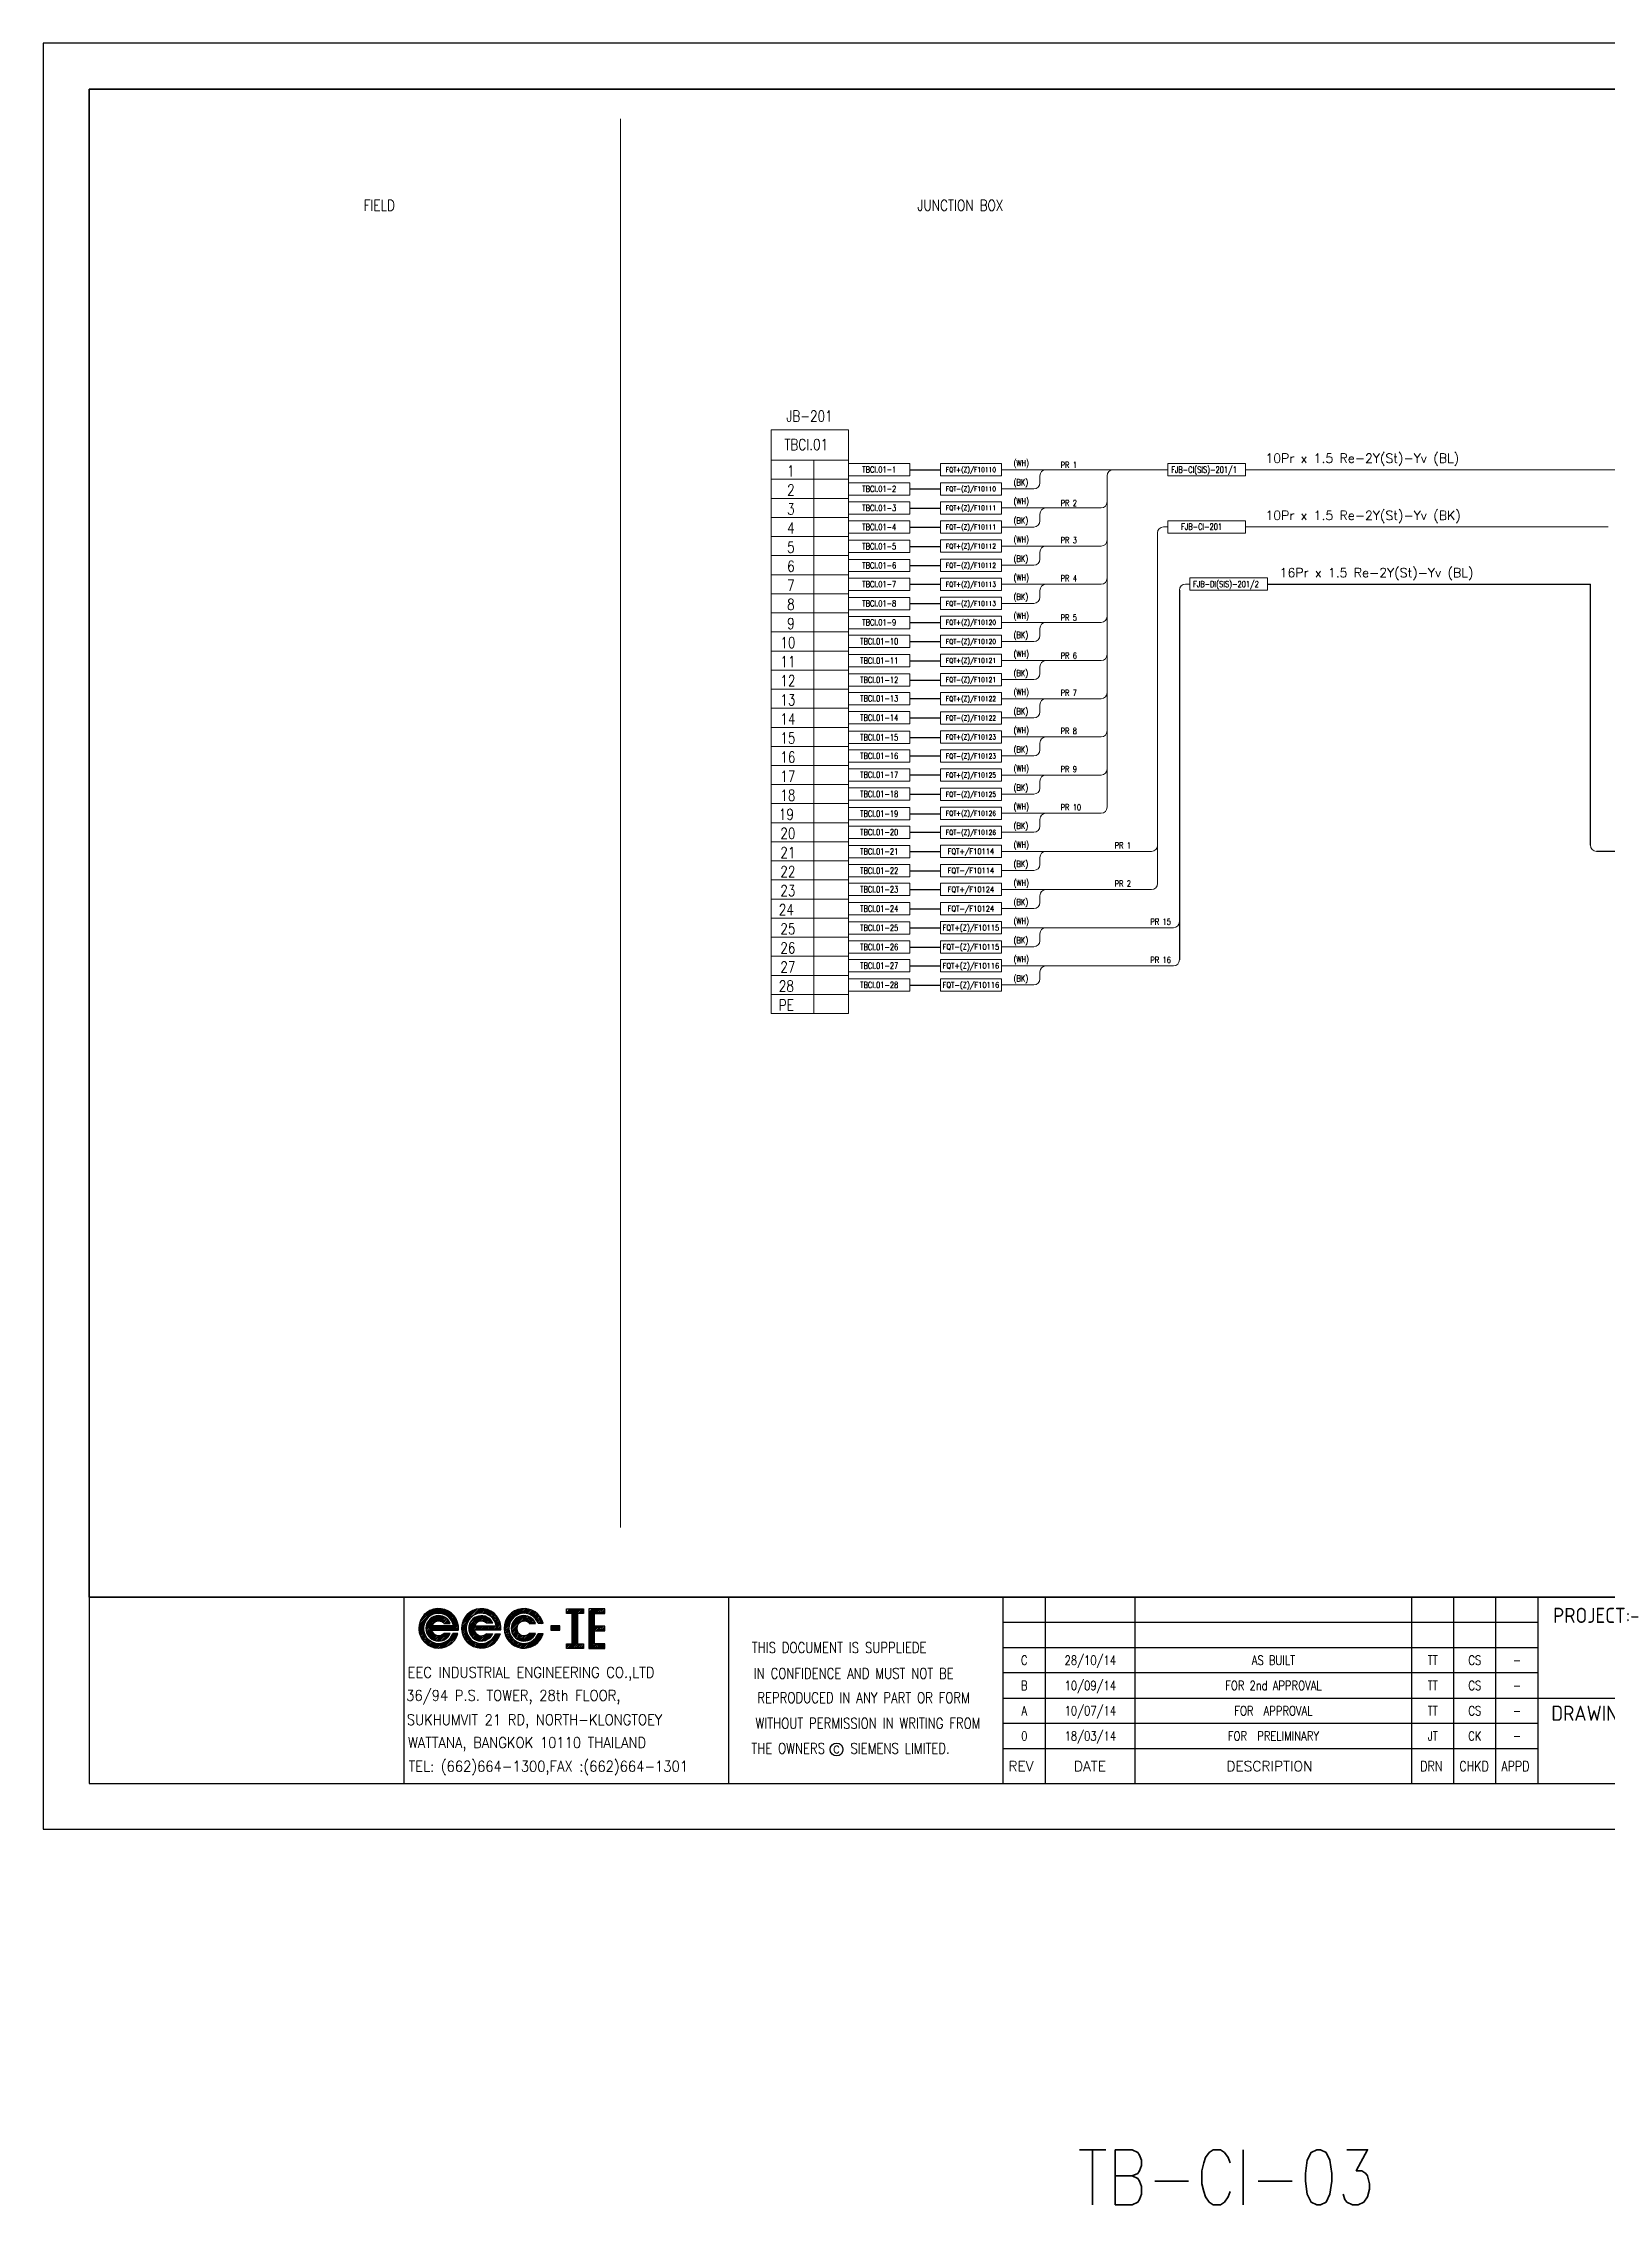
# Model space of a CAD drawing. Header units: millimetres. Extents: x -14942 to 24072, y -50285 to 2207.
# Drawn here: x 2650.8 to 2907.2, y -5361.3 to -5007.3 of the extents above; entities that cross this region are included whole.
import ezdxf
from ezdxf.enums import TextEntityAlignment as Align

# ---------------------------------------------------------------- set-up
doc = ezdxf.new("R2010")
doc.units = ezdxf.units.MM
doc.header["$MEASUREMENT"] = 0
doc.layers.get('0').update_dxf_attribs({"linetype": 'CONTINUOUS'})
for name, color, linetype in [('52049_PAPER A4$0$Frame_A1', 253, 'CONTINUOUS'), ('BEAM', 3, 'CONTINUOUS'), ('INSTRUMENT', 1, 'CONTINUOUS'), ('TEXT', 2, 'CONTINUOUS')]:
    doc.layers.add(name, color=color, linetype=linetype)
doc.styles.add('52049_PAPER A4$0$ISO Proportional', font='isocp.shx')
doc.styles.add('52049_PAPER A4$0$Romans-title', font='romans.shx')
doc.styles.add('ROMANS', font='romans')

# ---------------------------------------------------------------- blocks, each defined once
blk = doc.blocks.new('52049_PAPER A4$0$eec-ie')
at = {"layer": '52049_PAPER A4$0$Frame_A1', "color": 0, "lineweight": -3}
for p, q in [((0, 0), (0.87, 0.87)), ((0, -0.08), (0.3, 0.22)), ((0, -0.16), (0.26, 0.1)), ((0, -0.23), (0.24, 0)), ((0.01, 0.09), (0.78, 0.86)), ((0.04, 0.2), (0.68, 0.83)), ((0.09, 0.32), (0.55, 0.78)), ((0.26, 0.57), (0.3, 0.62)), ((0.34, -0.12), (1, 0.53)), ((0.35, -0.04), (0.92, 0.53)), ((0.35, -0.19), (1.07, 0.52)), ((0.36, 0.05), (0.82, 0.51)), ((0.37, -0.26), (0.66, 0.04)), ((0.39, -0.32), (0.74, 0.04)), ((0.4, 0.17), (0.7, 0.47)), ((0.41, -0.37), (0.82, 0.04)), ((1.69, 0.04), (0.64, 0.04)), ((0.65, 0.57), (0.96, 0.88)), ((0.68, -0.17), (0.9, 0.04)), ((0.76, -0.17), (0.98, 0.04)), ((0.77, 0.62), (1.03, 0.88)), ((0.84, -0.17), (1.05, 0.04)), ((0.87, 0.64), (1.1, 0.87)), ((0.87, 0.25), (1.13, 0.51)), ((0.92, -0.17), (1.13, 0.04)), ((0.95, 0.64), (1.17, 0.86)), ((0.96, 0.26), (1.19, 0.49)), ((1, -0.17), (1.21, 0.04)), ((1.03, 0.64), (1.23, 0.84)), ((1.03, 0.25), (1.24, 0.46)), ((1.07, -0.17), (1.29, 0.04)), ((1.09, 0.24), (1.29, 0.44)), ((1.1, 0.63), (1.29, 0.82)), ((1.15, 0.21), (1.34, 0.4)), ((1.15, -0.17), (1.37, 0.04)), ((1.16, 0.62), (1.35, 0.8)), ((1.19, 0.18), (1.38, 0.37)), ((1.22, 0.6), (1.4, 0.78)), ((1.22, 0.15), (1.54, 0.15)), ((1.23, -0.17), (1.44, 0.04)), ((1.25, 0.15), (1.42, 0.33)), ((1.28, 0.57), (1.45, 0.75)), ((1.31, -0.17), (1.52, 0.04)), ((1.32, 0.15), (1.46, 0.29)), ((1.33, 0.55), (1.5, 0.72)), ((1.38, 0.52), (1.54, 0.69)), ((1.39, -0.17), (1.6, 0.04)), ((1.4, 0.15), (1.49, 0.24)), ((1.42, 0.49), (1.59, 0.65)), ((1.46, 0.45), (1.63, 0.62)), ((1.46, -0.17), (1.68, 0.04)), ((1.48, 0.15), (1.52, 0.19)), ((1.5, 0.41), (1.67, 0.58)), ((1.54, 0.37), (1.71, 0.54)), ((1.54, -0.17), (1.9, 0.18)), ((1.57, 0.33), (1.74, 0.49)), ((1.6, 0.28), (1.77, 0.45)), ((1.62, -0.17), (1.91, 0.12)), ((1.63, 0.23), (1.8, 0.4)), ((1.65, 0.17), (1.83, 0.35)), ((1.67, 0.11), (1.86, 0.3)), ((1.69, 0.05), (1.88, 0.24)), ((1.7, -0.17), (1.93, 0.06)), ((2.09, -0.09), (2.37, 0.19)), ((2.1, -0.01), (2.51, 0.41)), ((2.1, -0.17), (2.34, 0.08)), ((2.11, 0.08), (2.88, 0.86)), ((2.13, 0.18), (2.78, 0.83)), ((2.18, 0.31), (2.65, 0.78)), ((2.31, 0.52), (2.45, 0.65)), ((2.44, -0.05), (3.02, 0.52)), ((2.44, -0.13), (3.1, 0.52)), ((2.45, -0.2), (2.78, 0.13)), ((2.46, 0.04), (2.93, 0.51)), ((2.46, -0.26), (2.76, 0.04)), ((2.48, -0.32), (2.84, 0.04)), ((2.49, 0.15), (2.81, 0.47)), ((2.56, 0.45), (2.97, 0.87)), ((2.72, -0.17), (2.92, 0.04)), ((2.73, 0.04), (3.79, 0.04)), ((2.77, 0.59), (3.06, 0.87)), ((2.79, -0.17), (3, 0.04)), ((2.84, 0.19), (3.17, 0.51)), ((2.87, -0.17), (3.08, 0.04)), ((2.89, 0.63), (3.13, 0.87)), ((2.95, -0.17), (3.15, 0.04)), ((2.98, 0.64), (3.2, 0.86)), ((2.98, 0.26), (3.23, 0.5)), ((3.03, -0.17), (3.23, 0.04)), ((3.06, 0.65), (3.27, 0.85)), ((3.07, 0.26), (3.29, 0.48)), ((3.11, -0.17), (3.31, 0.04)), ((3.14, 0.64), (3.33, 0.83)), ((3.14, 0.25), (3.34, 0.46)), ((3.18, -0.17), (3.39, 0.04)), ((3.2, 0.24), (3.39, 0.43)), ((3.21, 0.63), (3.39, 0.81)), ((3.25, 0.21), (3.44, 0.4)), ((3.26, -0.17), (3.47, 0.04)), ((3.27, 0.62), (3.44, 0.79)), ((3.29, 0.18), (3.48, 0.36)), ((3.62, 0.16), (3.31, 0.16)), ((3.33, 0.6), (3.5, 0.77)), ((3.34, -0.17), (3.54, 0.04)), ((3.36, 0.16), (3.52, 0.32)), ((3.38, 0.57), (3.55, 0.74)), ((3.42, -0.17), (3.62, 0.04)), ((3.43, 0.55), (3.59, 0.71)), ((3.43, 0.16), (3.55, 0.28)), ((3.48, 0.52), (3.64, 0.68)), ((3.5, -0.17), (3.7, 0.04)), ((3.51, 0.16), (3.58, 0.23)), ((3.52, 0.48), (3.68, 0.64)), ((3.57, 0.45), (3.72, 0.61)), ((3.57, -0.17), (3.78, 0.04)), ((3.59, 0.16), (3.61, 0.18)), ((3.6, 0.41), (3.76, 0.57)), ((3.64, 0.37), (3.8, 0.53)), ((3.65, -0.17), (3.99, 0.17)), ((3.67, 0.32), (3.83, 0.48)), ((3.7, 0.27), (3.87, 0.44)), ((3.73, 0.22), (3.9, 0.39)), ((3.73, -0.17), (4, 0.11)), ((3.75, 0.17), (3.92, 0.34)), ((3.77, 0.11), (3.95, 0.28)), ((3.79, 0.05), (3.97, 0.23)), ((3.81, -0.17), (4.02, 0.04)), ((4.18, -0.03), (4.57, 0.36)), ((4.18, -0.11), (4.47, 0.18)), ((4.18, -0.18), (4.43, 0.07)), ((4.19, 0.06), (5, 0.86)), ((4.21, 0.16), (4.9, 0.84)), ((4.25, 0.28), (4.78, 0.8)), ((4.34, 0.45), (4.61, 0.71)), ((4.53, -0.15), (5.2, 0.53)), ((4.53, -0.07), (5.13, 0.53)), ((4.54, 0.02), (5.04, 0.52)), ((4.54, -0.22), (4.86, 0.1)), ((4.57, 0.12), (4.93, 0.49)), ((4.69, 0.48), (5.08, 0.87)), ((4.69, 0.32), (4.73, 0.37)), ((4.88, 0.59), (5.16, 0.88)), ((4.96, 0.2), (5.27, 0.52)), ((4.99, 0.63), (5.24, 0.87)), ((5.08, 0.64), (5.31, 0.86)), ((5.09, 0.25), (5.33, 0.5)), ((5.16, 0.64), (5.37, 0.85)), ((5.17, 0.26), (5.39, 0.48)), ((5.24, 0.64), (5.43, 0.83)), ((5.24, 0.25), (5.44, 0.46)), ((5.3, 0.63), (5.49, 0.82)), ((5.3, 0.23), (5.49, 0.43)), ((5.35, 0.2), (5.54, 0.39)), ((5.37, 0.61), (5.55, 0.79)), ((5.39, 0.17), (5.58, 0.36)), ((5.4, 0.15), (5.72, 0.15)), ((5.42, 0.59), (5.6, 0.77)), ((5.46, 0.15), (5.62, 0.32)), ((5.48, 0.57), (5.65, 0.74)), ((5.53, 0.54), (5.7, 0.71)), ((5.53, 0.15), (5.65, 0.27)), ((5.58, 0.51), (5.74, 0.68)), ((5.61, 0.15), (5.68, 0.23)), ((5.62, 0.47), (5.79, 0.64)), ((5.66, 0.44), (5.83, 0.6)), ((5.69, 0.15), (5.71, 0.18)), ((5.7, 0.4), (5.87, 0.56)), ((5.73, 0.36), (5.9, 0.52)), ((5.77, 0.31), (5.94, 0.48)), ((5.8, 0.26), (5.97, 0.43)), ((5.82, 0.21), (6, 0.38)), ((5.85, 0.15), (6.02, 0.33)), ((6.09, 0.15), (5.85, 0.15)), ((5.92, 0.15), (6.05, 0.28)), ((6, 0.15), (6.07, 0.22)), ((6.08, 0.15), (6.09, 0.16)), ((6.9, 0.04), (6.46, 0.04)), ((6.46, 0.04), (6.46, -0.18)), ((6.46, -0.01), (6.51, 0.04)), ((6.46, -0.09), (6.59, 0.04)), ((6.46, -0.17), (6.66, 0.04)), ((6.52, -0.18), (6.74, 0.04)), ((6.6, -0.18), (6.82, 0.04)), ((6.68, -0.18), (6.9, 0.04)), ((6.9, -0.18), (6.9, 0.04)), ((7.23, 0.68), (7.41, 0.86)), ((7.27, 0.64), (7.49, 0.86)), ((7.35, 0.64), (7.57, 0.86)), ((7.43, 0.64), (7.65, 0.86)), ((7.5, 0.64), (7.72, 0.86)), ((7.51, 0.57), (7.8, 0.86)), ((7.51, 0.49), (7.88, 0.86)), ((7.51, 0.41), (7.96, 0.86)), ((7.51, 0.34), (7.78, 0.61)), ((7.51, 0.26), (7.78, 0.53)), ((7.51, 0.18), (7.78, 0.45)), ((7.51, 0.1), (7.78, 0.38)), ((7.51, 0.02), (7.78, 0.3)), ((7.51, -0.05), (7.78, 0.22)), ((7.51, -0.13), (7.78, 0.14)), ((7.51, -0.21), (7.78, 0.07)), ((7.82, 0.64), (8.04, 0.86)), ((7.89, 0.64), (8.06, 0.81)), ((7.97, 0.64), (8.06, 0.73)), ((8.05, 0.64), (8.06, 0.65)), ((8.33, 0.46), (8.74, 0.86)), ((8.33, 0.54), (8.66, 0.86)), ((8.33, 0.38), (8.82, 0.86)), ((8.33, 0.69), (8.5, 0.86)), ((8.33, 0.62), (8.58, 0.86)), ((8.33, 0.3), (8.61, 0.58)), ((8.33, 0.23), (8.61, 0.5)), ((8.33, 0.15), (8.61, 0.42)), ((8.33, 0.07), (8.61, 0.35)), ((8.33, -0.01), (8.61, 0.27)), ((8.33, -0.09), (8.61, 0.19)), ((8.33, -0.16), (8.61, 0.11)), ((8.33, -0.24), (8.61, 0.03)), ((8.33, -0.4), (8.74, 0.01)), ((8.33, -0.32), (8.66, 0.01)), ((8.33, -0.48), (8.82, 0.01)), ((8.67, 0.64), (8.89, 0.86)), ((8.68, -0.21), (8.9, 0.01)), ((8.75, 0.64), (8.97, 0.86)), ((8.75, -0.21), (8.97, 0.01)), ((8.83, 0.64), (9.05, 0.86)), ((8.83, -0.21), (9.05, 0.01)), ((8.91, 0.64), (9.11, 0.84)), ((8.99, 0.64), (9.11, 0.76)), ((9.06, 0.64), (9.11, 0.69)), ((0.02, -0.3), (0.23, -0.08)), ((0.03, -0.36), (0.23, -0.16)), ((0.05, -0.42), (0.24, -0.23)), ((0.07, -0.47), (0.26, -0.29)), ((0.1, -0.53), (0.27, -0.35)), ((0.12, -0.58), (0.3, -0.4)), ((0.15, -0.63), (0.32, -0.46)), ((0.19, -0.67), (0.35, -0.5)), ((0.22, -0.72), (0.39, -0.55)), ((0.26, -0.76), (0.42, -0.59)), ((0.3, -0.8), (0.46, -0.63)), ((0.34, -0.83), (0.5, -0.67)), ((0.38, -0.87), (0.55, -0.7)), ((0.42, -0.9), (0.59, -0.73)), ((0.44, -0.42), (0.64, -0.22)), ((0.47, -0.47), (0.66, -0.27)), ((0.47, -0.93), (0.65, -0.76)), ((0.5, -0.51), (0.69, -0.32)), ((0.52, -0.96), (0.7, -0.78)), ((0.54, -0.55), (0.73, -0.36)), ((0.58, -0.59), (0.78, -0.39)), ((0.58, -0.98), (0.76, -0.8)), ((0.62, -0.17), (1.94, -0.17)), ((0.63, -0.62), (0.83, -0.42)), ((0.63, -1.01), (0.82, -0.82)), ((0.68, -0.65), (0.89, -0.44)), ((0.69, -1.03), (0.89, -0.83)), ((0.73, -0.67), (0.96, -0.45)), ((0.75, -1.04), (0.96, -0.83)), ((0.79, -0.69), (1.04, -0.44)), ((0.82, -1.05), (1.04, -0.83)), ((0.85, -0.71), (1.19, -0.37)), ((0.89, -1.06), (1.14, -0.81)), ((0.92, -0.72), (1.29, -0.34)), ((0.96, -1.07), (1.25, -0.77)), ((1, -0.72), (1.37, -0.34)), ((1.04, -1.06), (1.76, -0.34)), ((1.09, -0.71), (1.45, -0.34)), ((1.13, -1.05), (1.84, -0.34)), ((1.2, -0.67), (1.53, -0.34)), ((1.54, -0.34), (1.22, -0.34)), ((1.23, -1.03), (1.9, -0.36)), ((1.35, -0.99), (1.86, -0.48)), ((1.53, -0.88), (1.76, -0.66)), ((1.65, -0.38), (1.68, -0.34)), ((1.91, -0.34), (1.66, -0.34)), ((1.78, -0.17), (1.94, -0.01)), ((1.85, -0.17), (1.94, -0.09)), ((1.93, -0.17), (1.94, -0.17)), ((2.1, -0.24), (2.32, -0.02)), ((2.11, -0.3), (2.32, -0.1)), ((2.13, -0.36), (2.32, -0.17)), ((2.15, -0.42), (2.33, -0.24)), ((2.17, -0.48), (2.35, -0.3)), ((2.2, -0.53), (2.37, -0.36)), ((2.22, -0.58), (2.39, -0.42)), ((2.25, -0.63), (2.42, -0.47)), ((2.29, -0.68), (2.45, -0.51)), ((2.32, -0.72), (2.48, -0.56)), ((2.36, -0.76), (2.52, -0.6)), ((2.4, -0.8), (2.56, -0.64)), ((2.44, -0.84), (2.6, -0.68)), ((2.48, -0.87), (2.64, -0.71)), ((2.51, -0.38), (2.71, -0.17)), ((2.53, -0.9), (2.69, -0.74)), ((2.54, -0.43), (2.73, -0.23)), ((2.57, -0.47), (2.76, -0.28)), ((2.58, -0.93), (2.74, -0.77)), ((2.6, -0.51), (2.79, -0.33)), ((2.63, -0.96), (2.8, -0.79)), ((2.64, -0.55), (2.83, -0.37)), ((2.68, -0.98), (2.86, -0.81)), ((2.69, -0.59), (2.87, -0.4)), ((4.02, -0.17), (2.71, -0.17)), ((2.73, -0.62), (2.93, -0.43)), ((2.74, -1.01), (2.92, -0.82)), ((2.78, -0.65), (2.99, -0.44)), ((2.8, -1.02), (2.99, -0.83)), ((2.84, -0.67), (3.06, -0.45)), ((2.86, -1.04), (3.06, -0.84)), ((2.9, -0.69), (3.14, -0.44)), ((2.92, -1.05), (3.14, -0.83)), ((2.96, -0.7), (3.32, -0.35)), ((2.99, -1.06), (3.24, -0.81)), ((3.03, -0.71), (3.39, -0.35)), ((3.07, -1.06), (3.36, -0.77)), ((3.11, -0.71), (3.47, -0.35)), ((3.15, -1.06), (3.86, -0.35)), ((3.2, -0.7), (3.55, -0.35)), ((3.24, -1.04), (3.94, -0.35)), ((3.31, -0.35), (3.62, -0.35)), ((3.32, -0.65), (3.62, -0.36)), ((3.35, -1.02), (3.98, -0.38)), ((3.48, -0.97), (3.93, -0.51)), ((3.74, -0.39), (3.78, -0.35)), ((3.76, -0.35), (3.99, -0.35)), ((3.89, -0.17), (4.02, -0.03)), ((3.96, -0.17), (4.03, -0.11)), ((4.19, -0.25), (4.42, -0.03)), ((4.21, -0.32), (4.41, -0.11)), ((4.22, -0.38), (4.42, -0.18)), ((4.24, -0.44), (4.43, -0.25)), ((4.26, -0.49), (4.45, -0.31)), ((4.29, -0.54), (4.47, -0.37)), ((4.32, -0.59), (4.49, -0.42)), ((4.35, -0.64), (4.52, -0.47)), ((4.38, -0.69), (4.55, -0.52)), ((4.42, -0.73), (4.58, -0.56)), ((4.45, -0.77), (4.62, -0.6)), ((4.49, -0.81), (4.66, -0.64)), ((4.53, -0.84), (4.7, -0.68)), ((4.56, -0.28), (4.8, -0.03)), ((4.58, -0.33), (4.8, -0.11)), ((4.58, -0.88), (4.75, -0.71)), ((4.6, -0.39), (4.81, -0.18)), ((4.62, -0.91), (4.8, -0.74)), ((4.63, -0.44), (4.83, -0.24)), ((4.66, -0.48), (4.86, -0.29)), ((4.67, -0.94), (4.85, -0.77)), ((4.7, -0.52), (4.89, -0.33)), ((4.72, -0.97), (4.9, -0.79)), ((4.74, -0.56), (4.93, -0.37)), ((4.78, -0.6), (4.98, -0.4)), ((4.78, -0.99), (4.96, -0.81)), ((4.83, -0.63), (5.03, -0.43)), ((4.83, -1.01), (5.03, -0.82)), ((4.88, -0.66), (5.09, -0.44)), ((4.89, -1.03), (5.1, -0.83)), ((4.93, -0.68), (5.17, -0.45)), ((4.96, -1.05), (5.17, -0.83)), ((4.99, -0.7), (5.26, -0.43)), ((5.02, -1.06), (5.26, -0.82)), ((5.06, -0.71), (5.43, -0.34)), ((5.09, -1.06), (5.36, -0.8)), ((5.13, -0.72), (5.5, -0.34)), ((5.17, -1.07), (5.49, -0.75)), ((5.21, -0.71), (5.58, -0.34)), ((5.25, -1.06), (5.97, -0.34)), ((5.3, -0.7), (5.66, -0.34)), ((5.35, -1.05), (6.05, -0.34)), ((5.72, -0.34), (5.4, -0.34)), ((5.43, -0.65), (5.71, -0.37)), ((5.45, -1.02), (6.07, -0.4)), ((5.58, -0.96), (6.02, -0.53)), ((5.81, -0.43), (5.89, -0.34)), ((5.85, -0.34), (6.09, -0.34)), ((6.46, -0.18), (6.9, -0.18)), ((6.75, -0.18), (6.9, -0.04)), ((6.83, -0.18), (6.9, -0.12)), ((7.23, -0.95), (7.34, -0.84)), ((7.23, -0.88), (7.26, -0.84)), ((7.23, -1.03), (7.42, -0.84)), ((7.28, -1.07), (7.5, -0.84)), ((7.35, -1.07), (7.78, -0.64)), ((7.43, -1.07), (7.78, -0.71)), ((7.51, -0.29), (7.78, -0.01)), ((7.51, -0.37), (7.78, -0.09)), ((7.51, -0.44), (7.78, -0.17)), ((7.51, -0.52), (7.78, -0.25)), ((7.51, -0.6), (7.78, -0.32)), ((7.51, -0.68), (7.78, -0.4)), ((7.51, -0.76), (7.78, -0.48)), ((7.51, -0.83), (7.78, -0.56)), ((7.51, -1.07), (7.78, -0.79)), ((7.59, -1.07), (7.81, -0.84)), ((7.67, -1.07), (7.89, -0.84)), ((7.74, -1.07), (7.96, -0.84)), ((7.82, -1.07), (8.04, -0.84)), ((7.9, -1.07), (8.06, -0.91)), ((7.98, -1.07), (8.06, -0.98)), ((8.33, -0.55), (8.61, -0.28)), ((8.33, -0.63), (8.61, -0.36)), ((8.33, -0.71), (8.61, -0.43)), ((8.33, -0.79), (8.61, -0.51)), ((8.33, -0.86), (8.61, -0.59)), ((8.33, -0.94), (8.61, -0.67)), ((8.33, -1.02), (8.61, -0.75)), ((8.37, -1.07), (8.61, -0.82)), ((8.45, -1.07), (8.67, -0.84)), ((8.52, -1.07), (8.74, -0.84)), ((8.6, -1.07), (8.82, -0.84)), ((8.68, -1.07), (8.9, -0.84)), ((8.76, -1.07), (8.98, -0.84)), ((8.84, -1.07), (9.06, -0.84)), ((8.91, -0.21), (9.11, -0.02)), ((8.91, -1.07), (9.11, -0.87)), ((8.99, -0.21), (9.11, -0.09)), ((8.99, -1.07), (9.11, -0.95)), ((9.07, -0.21), (9.11, -0.17)), ((9.07, -1.07), (9.11, -1.03)), ((8.06, -1.07), (8.06, -1.06))]:
    blk.add_line(p, q, dxfattribs=at)
for points in [[(7.23, 0.86), (8.06, 0.86), (8.06, 0.64), (7.78, 0.64), (7.78, -0.84), (8.06, -0.84), (8.06, -1.07), (7.23, -1.07), (7.23, -0.84), (7.51, -0.84), (7.51, 0.64), (7.23, 0.64)], [(8.61, 0.01), (8.61, 0.64), (9.11, 0.64), (9.11, 0.86), (8.33, 0.86), (8.33, -1.07), (9.11, -1.07), (9.11, -0.84), (8.61, -0.84), (8.61, -0.21), (9.11, -0.21), (9.11, 0.01)]]:
    blk.add_lwpolyline(points, close=True, dxfattribs=at)
for centre, radius, start, end in [((0.97, -0.09), 0.972, 355.3439, 345.1466), ((0.97, -0.09), 0.737, 10.5243, 340.256), ((0.97, -0.09), 0.623, 23.5697, 336.4303), ((0.97, -0.09), 0.354, 44.7876, 157.6107), ((3.06, -0.09), 0.967, 355.6074, 344.7747), ((3.06, -0.09), 0.742, 10.0766, 339.9937), ((3.06, -0.09), 0.618, 24.2545, 335.7455), ((3.06, -0.09), 0.358, 45.1096, 158.7579), ((5.15, -0.09), 0.972, 14.8534, 345.1466), ((5.15, -0.09), 0.737, 19.744, 340.256), ((5.15, -0.09), 0.623, 23.5697, 336.4303), ((5.15, -0.09), 0.354, 44.7876, 315.2124), ((0.97, -0.09), 0.354, 192.8901, 315.2124), ((3.06, -0.09), 0.358, 191.9242, 314.8904)]:
    blk.add_arc(centre, radius, start, end, dxfattribs=at)
blk = doc.blocks.new('52049_PAPER A4$0$eec logo')
at = {"color": 7, "xscale": 2.786697286423482, "yscale": 2.786697286423482, "zscale": 2.786697286423482}
blk.add_blockref('52049_PAPER A4$0$eec-ie', (50.01, 25.95), dxfattribs=at)
blk = doc.blocks.new('FJB')
at = {"color": 3}
for p, q in [((-415.5, 38.01), (-4.5, 38.01)), ((-363.94, 38.01), (-363.94, 7.5)), ((-310.77, 38.01), (-310.77, 7.5)), ((-265.75, 7.5), (-265.75, 38.01)), ((-258.85, 7.5), (-258.85, 38.01)), ((-244.11, 7.5), (-244.11, 38.01)), ((-198.84, 7.5), (-198.84, 38.01)), ((-191.95, 7.5), (-191.95, 38.01)), ((-185.05, 7.5), (-185.05, 38.01)), ((-178.16, 38.01), (-178.16, 7.5)), ((-178.16, 21.46), (-4.5, 21.46)), ((-265.75, 13.19), (-178.16, 13.19))]:
    blk.add_line(p, q, dxfattribs=at)
at = {"color": 1}
for p, q in [((-178.16, 33.87), (-265.75, 33.87)), ((-265.75, 29.74), (-178.16, 29.74)), ((-178.16, 25.6), (-265.75, 25.6)), ((-265.75, 21.46), (-178.16, 21.46)), ((-178.16, 17.33), (-265.75, 17.33))]:
    blk.add_line(p, q, dxfattribs=at)
at = {"color": 7}
blk.add_lwpolyline([(0, 0), (0, 292.5), (-423, 292.5), (-423, 0)], close=True, dxfattribs=at)
blk.add_lwpolyline([(-415.5, 285), (-4.5, 285), (-4.5, 38.01), (-415.5, 38.01)], close=True)
at = {"color": 3}
blk.add_lwpolyline([(-4.5, 7.5), (-4.5, 285), (-415.5, 285), (-415.5, 7.5)], close=True, dxfattribs=at)
at = {"color": 2}
blk.add_circle((-293.05, 13.05), 1.05, dxfattribs=at)
at = {"color": 3, "xscale": 1.200000000000001, "yscale": 1.200000000000001, "zscale": 1.200000000000001}
blk.add_blockref('52049_PAPER A4$0$eec logo', (-421.49, 2.05), dxfattribs=at)
at = {"color": 2, "style": '52049_PAPER A4$0$ISO Proportional'}
for s, height, p in [('PROJECT:-', 2.482, (-168.61, 35.02)), ('DRAWING TITLE:', 2.4821, (-164.78, 18.99))]:
    blk.add_text(s, height=height, dxfattribs=at).set_placement(p, align=Align.MIDDLE_CENTER)
at = {"color": 2, "style": '52049_PAPER A4$0$Romans-title', "width": 0.8}
for s, p in [('THIS DOCUMENT IS SUPPLIEDE', (-292.63, 29.75)), ('IN CONFIDENCE AND MUST NOT BE', (-290.24, 25.51)), (' REPRODUCED IN ANY PART OR FORM', (-289.1, 21.53)), (' WITHOUT PERMISSION IN WRITING FROM ', (-287.9, 17.35)), ('THE OWNERS   SIEMENS LIMITED. ', (-290.28, 13.22))]:
    blk.add_text(s, height=1.75, dxfattribs=at).set_placement(p, align=Align.MIDDLE)
for s, p in [('C', (-262.3, 27.67)), ('28/10/14', (-251.48, 27.67)), ('AS BUILT', (-221.48, 27.67)), ('TT', (-195.39, 27.67)), ('CS', (-188.5, 27.67)), ('-', (-181.6, 27.67)), ('B', (-262.3, 23.53)), ('10/09/14', (-251.48, 23.53)), ('FOR 2nd APPROVAL', (-221.48, 23.53)), ('TT', (-195.39, 23.53)), ('CS', (-188.5, 23.53)), ('-', (-181.6, 23.53)), ('A', (-262.3, 19.39)), ('10/07/14', (-251.48, 19.39)), ('FOR  APPROVAL', (-221.48, 19.39)), ('TT', (-195.39, 19.39)), ('CS', (-188.5, 19.39)), ('-', (-181.6, 19.39)), ('0', (-262.3, 15.26)), ('18/03/14', (-251.48, 15.26)), ('FOR  PRELIMINARY', (-221.48, 15.26)), ('JT', (-195.39, 15.26)), ('CK', (-188.5, 15.26)), ('-', (-181.6, 15.26))]:
    blk.add_text(s, height=1.5, dxfattribs=at).set_placement(p, align=Align.MIDDLE_CENTER)
at = {"color": 2, "style": '52049_PAPER A4$0$Romans-title'}
for s, height, width, p in [('EEC INDUSTRIAL ENGINEERING CO.,LTD', 1.75, 0.9, (-363.31, 24.81)), ('36/94 P.S. TOWER, 28th FLOOR,', 1.75, 0.9, (-363.55, 21.03, -1.75)), ('SUKHUMVIT 21 RD, NORTH-KLONGTOEY', 1.75, 0.9, (-363.45, 17.05, -1.75)), ('WATTANA, BANGKOK 10110 THAILAND ', 1.75, 0.9, (-363.25, 13.31, -1.75)), ('TEL: (662)664-1300,FAX :(662)664-1301', 1.75, 0.9, (-363.14, 9.42, -1.75)), ('DRN', 1.655, 0.8, (-197.44, 9.49)), ('CHKD', 1.655, 0.8, (-191.03, 9.49)), ('APPD', 1.655, 0.8, (-184.14, 9.49))]:
    blk.add_text(s, height=height, dxfattribs=dict(at, width=width)).set_placement(p)
blk.add_text('C', height=1.19, dxfattribs=at).set_placement((-293.05, 13.05), align=Align.MIDDLE)
for s, height, p in [('REV', 1.655, (-264.9, 9.49)), ('DATE', 1.655, (-254.17, 9.49)), ('DESCRIPTION', 1.6548, (-229.2, 9.49))]:
    blk.add_text(s, height=height, dxfattribs=at).set_placement(p)

msp = doc.modelspace()

# ---------------------------------------------------------------- linework, layer by layer
at = {"layer": 'BEAM', "color": 7, "lineweight": 13, "ltscale": 0.3}
msp.add_line((2745.34, -5250.38), (2745.34, -5019.63), dxfattribs=at)
at = {"layer": 'INSTRUMENT', "color": 7, "lineweight": 13}
for p, q in [((2770.03, -5075.56), (2782.73, -5075.56)), ((2770.03, -5075.56), (2770.03, -5100.56)), ((2777.05, -5075.56), (2777.05, -5100.56)), ((2782.73, -5075.56), (2782.73, -5100.56)), ((2782.73, -5078.69), (2770.03, -5078.69)), ((2807.78, -5077.13), (2820.4, -5077.13)), ((2814.05, -5079.25), (2814.05, -5078.13)), ((2820.4, -5077.13), (2835.02, -5077.13)), ((2825.07, -5078.13), (2825.07, -5094.88)), ((2847.73, -5077.11), (2930.15, -5077.11)), ((2770.03, -5081.81), (2782.73, -5081.81)), ((2782.73, -5081.81), (2770.03, -5081.81)), ((2807.78, -5080.25), (2813.05, -5080.25)), ((2807.78, -5083.38), (2824.07, -5083.38)), ((2782.73, -5084.94), (2770.03, -5084.94)), ((2770.03, -5084.94), (2770.03, -5166.19)), ((2777.05, -5084.94), (2777.05, -5166.19)), ((2782.73, -5084.94), (2782.73, -5166.19)), ((2807.78, -5086.5), (2813.05, -5086.5)), ((2814.05, -5085.5), (2814.05, -5084.38)), ((2834.32, -5086.48), (2835.02, -5086.48)), ((2847.73, -5086.48), (2907.17, -5086.48)), ((2770.03, -5088.06), (2782.73, -5088.06)), ((2782.73, -5088.06), (2770.03, -5088.06)), ((2807.78, -5089.63), (2824.07, -5089.63)), ((2814.05, -5091.75), (2814.05, -5090.63)), ((2833.32, -5144.88), (2833.32, -5087.48)), ((2782.73, -5091.19), (2770.03, -5091.19)), ((2782.73, -5094.31), (2770.03, -5094.31)), ((2770.03, -5094.31), (2782.73, -5094.31)), ((2807.78, -5092.75), (2813.05, -5092.75)), ((2782.73, -5097.44), (2770.03, -5097.44)), ((2807.78, -5095.88), (2824.07, -5095.88)), ((2814.05, -5098), (2814.05, -5096.88)), ((2825.07, -5094.88), (2825.07, -5132.38)), ((2837.92, -5095.86), (2838.62, -5095.86)), ((2770.03, -5100.56), (2782.73, -5100.56)), ((2782.73, -5100.56), (2770.03, -5100.56)), ((2770.03, -5100.56), (2782.73, -5100.56)), ((2807.78, -5099), (2813.05, -5099)), ((2782.73, -5103.69), (2770.03, -5103.69)), ((2807.78, -5102.13), (2824.07, -5102.13)), ((2814.05, -5104.25), (2814.05, -5103.13)), ((2770.03, -5106.81), (2782.73, -5106.81)), ((2782.73, -5106.81), (2770.03, -5106.81)), ((2807.78, -5105.25), (2813.05, -5105.25)), ((2807.78, -5108.38), (2824.07, -5108.38)), ((2782.73, -5109.94), (2770.03, -5109.94)), ((2807.78, -5111.5), (2813.05, -5111.5)), ((2814.05, -5110.5), (2814.05, -5109.38)), ((2770.03, -5113.06), (2782.73, -5113.06)), ((2782.73, -5113.06), (2770.03, -5113.06)), ((2807.78, -5114.63), (2824.07, -5114.63)), ((2782.73, -5116.19), (2770.03, -5116.19)), ((2807.78, -5117.75), (2813.05, -5117.75)), ((2814.05, -5116.75), (2814.05, -5115.63)), ((2782.73, -5119.31), (2770.03, -5119.31)), ((2770.03, -5119.31), (2782.73, -5119.31)), ((2782.73, -5122.44), (2770.03, -5122.44)), ((2807.78, -5120.88), (2824.07, -5120.88)), ((2814.05, -5123), (2814.05, -5121.88)), ((2782.73, -5125.56), (2770.03, -5125.56)), ((2807.78, -5124), (2813.05, -5124)), ((2782.73, -5128.69), (2770.03, -5128.69)), ((2807.78, -5127.13), (2824.07, -5127.13)), ((2814.05, -5129.25), (2814.05, -5128.13)), ((2782.73, -5131.81), (2770.03, -5131.81)), ((2770.03, -5131.81), (2782.73, -5131.81)), ((2807.78, -5130.25), (2813.05, -5130.25)), ((2782.73, -5134.94), (2770.03, -5134.94)), ((2807.78, -5133.38), (2824.07, -5133.38)), ((2807.78, -5136.5), (2813.05, -5136.5)), ((2814.05, -5135.5), (2814.05, -5134.38)), ((2770.03, -5138.06), (2782.73, -5138.06)), ((2782.73, -5138.06), (2770.03, -5138.06)), ((2770.03, -5138.06), (2782.73, -5138.06)), ((2782.73, -5138.06), (2770.03, -5138.06)), ((2770.03, -5138.06), (2782.73, -5138.06)), ((2782.73, -5138.06), (2770.03, -5138.06)), ((2770.03, -5138.06), (2782.73, -5138.06)), ((2782.73, -5138.06), (2770.03, -5138.06)), ((2770.03, -5138.06), (2782.73, -5138.06)), ((2782.73, -5138.06), (2770.03, -5138.06)), ((2807.78, -5139.63), (2832.32, -5139.63)), ((2782.73, -5141.19), (2770.03, -5141.19)), ((2782.73, -5141.19), (2770.03, -5141.19)), ((2807.78, -5142.75), (2813.05, -5142.75)), ((2814.05, -5141.75), (2814.05, -5140.63)), ((2782.73, -5144.31), (2770.03, -5144.31)), ((2770.03, -5144.31), (2782.73, -5144.31)), ((2782.73, -5147.44), (2770.03, -5147.44)), ((2807.78, -5145.88), (2832.32, -5145.88)), ((2814.05, -5148), (2814.05, -5146.88)), ((2782.73, -5150.56), (2770.03, -5150.56)), ((2770.03, -5150.56), (2782.73, -5150.56)), ((2782.73, -5150.56), (2770.03, -5150.56)), ((2770.03, -5150.56), (2782.73, -5150.56)), ((2782.73, -5150.56), (2770.03, -5150.56)), ((2770.03, -5150.56), (2782.73, -5150.56)), ((2782.73, -5150.56), (2770.03, -5150.56)), ((2770.03, -5150.56), (2782.73, -5150.56)), ((2782.73, -5150.56), (2770.03, -5150.56)), ((2770.03, -5150.56), (2782.73, -5150.56)), ((2782.73, -5150.56), (2770.03, -5150.56)), ((2807.78, -5149), (2813.05, -5149)), ((2782.73, -5153.69), (2770.03, -5153.69)), ((2782.73, -5153.69), (2770.03, -5153.69)), ((2807.78, -5152.13), (2835.92, -5152.13)), ((2814.05, -5154.25), (2814.05, -5153.13)), ((2782.73, -5156.81), (2770.03, -5156.81)), ((2770.03, -5156.81), (2782.73, -5156.81)), ((2807.78, -5155.25), (2813.05, -5155.25)), ((2782.73, -5159.94), (2770.03, -5159.94)), ((2807.78, -5158.38), (2835.92, -5158.38)), ((2807.78, -5161.5), (2813.05, -5161.5)), ((2814.05, -5160.5), (2814.05, -5159.38)), ((2782.73, -5163.06), (2770.03, -5163.06)), ((2782.73, -5163.06), (2770.03, -5163.06)), ((2782.73, -5166.19), (2770.03, -5166.19))]:
    msp.add_line(p, q, dxfattribs=at)
at = {"layer": 'INSTRUMENT', "color": 7}
for p, q in [((2792.76, -5077.11), (2797.75, -5077.11)), ((2792.76, -5080.26), (2797.75, -5080.26)), ((2792.76, -5083.39), (2797.75, -5083.39)), ((2792.76, -5086.52), (2797.75, -5086.52)), ((2907.17, -5086.48), (2907.17, -5086.48)), ((2792.76, -5089.68), (2797.75, -5089.68)), ((2792.76, -5092.81), (2797.75, -5092.81)), ((2792.76, -5095.88), (2797.75, -5095.88)), ((2836.92, -5096.86), (2836.92, -5157.38)), ((2851.32, -5095.86), (2904.23, -5095.86)), ((2904.23, -5138.62), (2904.23, -5095.86)), ((2792.76, -5099.04), (2797.75, -5099.04)), ((2792.76, -5102.14), (2797.75, -5102.14)), ((2792.76, -5105.24), (2797.75, -5105.24)), ((2792.76, -5108.4), (2797.75, -5108.4)), ((2792.76, -5111.56), (2797.75, -5111.56)), ((2792.76, -5114.59), (2797.75, -5114.59)), ((2792.76, -5117.74), (2797.75, -5117.74)), ((2792.76, -5120.97), (2797.75, -5120.97)), ((2792.76, -5124), (2797.75, -5124)), ((2792.76, -5127.09), (2797.75, -5127.09)), ((2792.76, -5130.24), (2797.75, -5130.24)), ((2792.76, -5133.47), (2797.75, -5133.47)), ((2792.76, -5136.5), (2797.75, -5136.5)), ((2792.76, -5139.66), (2797.75, -5139.66)), ((2929.41, -5139.62), (2905.23, -5139.62)), ((2792.76, -5142.81), (2797.75, -5142.81)), ((2792.76, -5145.86), (2797.75, -5145.86)), ((2792.76, -5149.02), (2797.75, -5149.02)), ((2792.76, -5152.16), (2797.75, -5152.16)), ((2792.76, -5155.31), (2797.75, -5155.31)), ((2792.76, -5158.36), (2797.75, -5158.36)), ((2792.76, -5161.52), (2797.75, -5161.52))]:
    msp.add_line(p, q, dxfattribs=at)
at = {"layer": 'INSTRUMENT', "color": 7, "lineweight": 13}
for points in [[(2658.3, -5014.77), (3069.3, -5014.77), (3069.3, -5261.75), (2658.3, -5261.75)], [(2770.03, -5075.56), (2782.73, -5075.56), (2782.73, -5070.56), (2770.03, -5070.56)], [(2782.73, -5076.1), (2792.76, -5076.1), (2792.76, -5078.12), (2782.73, -5078.12)], [(2797.75, -5076.1), (2807.78, -5076.1), (2807.78, -5078.12), (2797.75, -5078.12)], [(2835.02, -5076.1), (2847.73, -5076.1), (2847.73, -5078.12), (2835.02, -5078.12)], [(2782.73, -5079.26), (2792.76, -5079.26), (2792.76, -5081.27), (2782.73, -5081.27)], [(2797.75, -5079.24), (2807.78, -5079.24), (2807.78, -5081.26), (2797.75, -5081.26)], [(2782.73, -5082.38), (2792.76, -5082.38), (2792.76, -5084.4), (2782.73, -5084.4)], [(2797.75, -5082.35), (2807.78, -5082.35), (2807.78, -5084.37), (2797.75, -5084.37)], [(2782.73, -5085.51), (2792.76, -5085.51), (2792.76, -5087.53), (2782.73, -5087.53)], [(2797.75, -5085.49), (2807.78, -5085.49), (2807.78, -5087.51), (2797.75, -5087.51)], [(2835.02, -5085.47), (2847.73, -5085.47), (2847.73, -5087.49), (2835.02, -5087.49)], [(2782.73, -5088.67), (2792.76, -5088.67), (2792.76, -5090.69), (2782.73, -5090.69)], [(2797.75, -5088.62), (2807.78, -5088.62), (2807.78, -5090.63), (2797.75, -5090.63)], [(2782.73, -5091.8), (2792.76, -5091.8), (2792.76, -5093.81), (2782.73, -5093.81)], [(2797.75, -5091.76), (2807.78, -5091.76), (2807.78, -5093.78), (2797.75, -5093.78)], [(2782.73, -5094.87), (2792.76, -5094.87), (2792.76, -5096.89), (2782.73, -5096.89)], [(2797.75, -5094.87), (2807.78, -5094.87), (2807.78, -5096.88), (2797.75, -5096.88)], [(2838.62, -5094.85), (2851.32, -5094.85), (2851.32, -5096.87), (2838.62, -5096.87)], [(2782.73, -5098.03), (2792.76, -5098.03), (2792.76, -5100.05), (2782.73, -5100.05)], [(2782.73, -5101.13), (2792.76, -5101.13), (2792.76, -5103.15), (2782.73, -5103.15)], [(2797.75, -5098.01), (2807.78, -5098.01), (2807.78, -5100.03), (2797.75, -5100.03)], [(2797.75, -5101.1), (2807.78, -5101.1), (2807.78, -5103.12), (2797.75, -5103.12)], [(2782.73, -5104.23), (2792.76, -5104.23), (2792.76, -5106.25), (2782.73, -5106.25)], [(2797.75, -5104.24), (2807.78, -5104.24), (2807.78, -5106.26), (2797.75, -5106.26)], [(2782.73, -5107.39), (2792.76, -5107.39), (2792.76, -5109.4), (2782.73, -5109.4)], [(2797.75, -5107.35), (2807.78, -5107.35), (2807.78, -5109.37), (2797.75, -5109.37)], [(2782.73, -5110.55), (2792.76, -5110.55), (2792.76, -5112.56), (2782.73, -5112.56)], [(2797.75, -5110.49), (2807.78, -5110.49), (2807.78, -5112.51), (2797.75, -5112.51)], [(2782.73, -5113.58), (2792.76, -5113.58), (2792.76, -5115.6), (2782.73, -5115.6)], [(2797.75, -5113.62), (2807.78, -5113.62), (2807.78, -5115.63), (2797.75, -5115.63)], [(2782.73, -5116.74), (2792.76, -5116.74), (2792.76, -5118.75), (2782.73, -5118.75)], [(2797.75, -5116.76), (2807.78, -5116.76), (2807.78, -5118.78), (2797.75, -5118.78)], [(2782.73, -5119.96), (2792.76, -5119.96), (2792.76, -5121.98), (2782.73, -5121.98)], [(2797.75, -5119.87), (2807.78, -5119.87), (2807.78, -5121.88), (2797.75, -5121.88)], [(2782.73, -5122.99), (2792.76, -5122.99), (2792.76, -5125.01), (2782.73, -5125.01)], [(2782.73, -5126.08), (2792.76, -5126.08), (2792.76, -5128.1), (2782.73, -5128.1)], [(2797.75, -5123.01), (2807.78, -5123.01), (2807.78, -5125.03), (2797.75, -5125.03)], [(2797.75, -5126.12), (2807.78, -5126.12), (2807.78, -5128.13), (2797.75, -5128.13)], [(2782.73, -5129.24), (2792.76, -5129.24), (2792.76, -5131.25), (2782.73, -5131.25)], [(2797.75, -5129.26), (2807.78, -5129.26), (2807.78, -5131.28), (2797.75, -5131.28)], [(2782.73, -5132.46), (2792.76, -5132.46), (2792.76, -5134.48), (2782.73, -5134.48)], [(2797.75, -5132.37), (2807.78, -5132.37), (2807.78, -5134.38), (2797.75, -5134.38)], [(2782.73, -5135.49), (2792.76, -5135.49), (2792.76, -5137.51), (2782.73, -5137.51)], [(2797.75, -5135.51), (2807.78, -5135.51), (2807.78, -5137.53), (2797.75, -5137.53)], [(2782.73, -5138.65), (2792.76, -5138.65), (2792.76, -5140.67), (2782.73, -5140.67)], [(2797.75, -5138.62), (2807.78, -5138.62), (2807.78, -5140.63), (2797.75, -5140.63)], [(2782.73, -5141.8), (2792.76, -5141.8), (2792.76, -5143.81), (2782.73, -5143.81)], [(2797.75, -5141.76), (2807.78, -5141.76), (2807.78, -5143.78), (2797.75, -5143.78)], [(2782.73, -5144.85), (2792.76, -5144.85), (2792.76, -5146.87), (2782.73, -5146.87)], [(2797.75, -5144.85), (2807.78, -5144.85), (2807.78, -5146.87), (2797.75, -5146.87)], [(2782.73, -5148.01), (2792.76, -5148.01), (2792.76, -5150.03), (2782.73, -5150.03)], [(2797.75, -5147.99), (2807.78, -5147.99), (2807.78, -5150.01), (2797.75, -5150.01)], [(2782.73, -5151.15), (2792.76, -5151.15), (2792.76, -5153.17), (2782.73, -5153.17)], [(2782.73, -5154.3), (2792.76, -5154.3), (2792.76, -5156.31), (2782.73, -5156.31)], [(2797.75, -5151.12), (2807.78, -5151.12), (2807.78, -5153.13), (2797.75, -5153.13)], [(2797.75, -5154.26), (2807.78, -5154.26), (2807.78, -5156.28), (2797.75, -5156.28)], [(2782.73, -5157.35), (2792.76, -5157.35), (2792.76, -5159.37), (2782.73, -5159.37)], [(2797.75, -5157.35), (2807.78, -5157.35), (2807.78, -5159.37), (2797.75, -5159.37)], [(2782.73, -5160.51), (2792.76, -5160.51), (2792.76, -5162.53), (2782.73, -5162.53)], [(2797.75, -5160.49), (2807.78, -5160.49), (2807.78, -5162.51), (2797.75, -5162.51)]]:
    msp.add_lwpolyline(points, close=True, dxfattribs=at)
for centre, start, end in [((2813.05, -5079.25), 270, 0), ((2815.05, -5078.13), 90, 180), ((2826.07, -5078.13), 90, 180), ((2815.05, -5084.38), 90, 180), ((2824.07, -5082.38), 270, 0), ((2813.05, -5085.5), 270, 0), ((2834.32, -5087.48), 90, 180), ((2815.05, -5090.63), 90, 180), ((2824.07, -5088.63), 270, 0), ((2813.05, -5091.75), 270, 0), ((2815.05, -5096.88), 90, 180), ((2824.07, -5094.88), 270, 0), ((2837.92, -5096.86), 90, 180), ((2813.05, -5098), 270, 0), ((2824.07, -5101.13), 270, 0), ((2813.05, -5104.25), 270, 0), ((2815.05, -5103.13), 90, 180), ((2815.05, -5109.38), 90, 180), ((2824.07, -5107.38), 270, 0), ((2813.05, -5110.5), 270, 0), ((2815.05, -5115.63), 90, 180), ((2824.07, -5113.63), 270, 0), ((2813.05, -5116.75), 270, 0), ((2815.05, -5121.88), 90, 180), ((2824.07, -5119.88), 270, 0), ((2813.05, -5123), 270, 0), ((2824.07, -5126.13), 270, 0), ((2813.05, -5129.25), 270, 0), ((2815.05, -5128.13), 90, 180), ((2824.07, -5132.38), 270, 0), ((2813.05, -5135.5), 270, 0), ((2815.05, -5134.38), 90, 180), ((2815.05, -5140.63), 90, 180), ((2832.32, -5138.63), 270, 0), ((2905.23, -5138.62), 180, 270), ((2813.05, -5141.75), 270, 0), ((2815.05, -5146.88), 90, 180), ((2832.32, -5144.88), 270, 0), ((2813.05, -5148), 270, 0), ((2813.05, -5154.25), 270, 0), ((2815.05, -5153.13), 90, 180), ((2835.92, -5151.13), 270, 0), ((2835.92, -5157.38), 270, 0), ((2813.05, -5160.5), 270, 0), ((2815.05, -5159.38), 90, 180)]:
    msp.add_arc(centre, 1, start, end, dxfattribs=at)

# ---------------------------------------------------------------- block references
msp.add_blockref('FJB', (3073.8, -5299.77), dxfattribs=at)

# ---------------------------------------------------------------- texts
at = {"layer": 'TEXT', "color": 7, "lineweight": 13, "style": 'ROMANS', "width": 0.8}
for s, height, p in [('FIELD', 1.8, (2703.28, -5034.71)), ('JUNCTION BOX', 1.8, (2794, -5034.71)), ('TBCI.01', 1.8, (2772.2, -5073.9)), ('1', 1.8, (2772.65, -5078.21)), ('(WH)', 1, (2809.74, -5076.53)), ('PR 1', 1, (2817.45, -5076.83)), ('FJB-CI(SIS)-201/1', 1, (2835.56, -5077.6)), ('2', 1.8, (2772.65, -5081.33)), ('(BK)', 1, (2809.74, -5079.68)), ('3', 1.8, (2772.65, -5084.46)), ('(WH)', 1, (2809.74, -5082.78)), ('PR 2', 1, (2817.45, -5083.08)), ('4', 1.8, (2772.65, -5087.58)), ('(BK)', 1, (2809.74, -5085.93)), ('FJB-CI-201', 1, (2837.19, -5086.95)), ('5', 1.8, (2772.65, -5090.71)), ('(WH)', 1, (2809.74, -5089.03)), ('PR 3', 1, (2817.45, -5089.15)), ('6', 1.8, (2772.65, -5093.83)), ('(BK)', 1, (2809.74, -5092.18)), ('(WH)', 1, (2809.74, -5095.28)), ('7', 1.8, (2772.65, -5096.96)), ('(BK)', 1, (2809.74, -5098.43)), ('PR 4', 1, (2817.45, -5095.4)), ('FJB-DI(SIS)-201/2', 1, (2839.16, -5096.35)), ('8', 1.8, (2772.65, -5100.08)), ('9', 1.8, (2772.65, -5103.21)), ('(WH)', 1, (2809.74, -5101.53)), ('PR 5', 1, (2817.45, -5101.83)), ('10', 1.8, (2771.54, -5106.33)), ('(BK)', 1, (2809.74, -5104.68)), ('11', 1.8, (2771.54, -5109.46)), ('(WH)', 1, (2809.74, -5107.78)), ('PR 6', 1, (2817.45, -5108.08)), ('12', 1.8, (2771.54, -5112.58)), ('(BK)', 1, (2809.74, -5110.93)), ('13', 1.8, (2771.54, -5115.71)), ('(WH)', 1, (2809.74, -5114.03)), ('PR 7', 1, (2817.45, -5114.15)), ('14', 1.8, (2771.54, -5118.83)), ('(BK)', 1, (2809.74, -5117.18)), ('(WH)', 1, (2809.74, -5120.28)), ('15', 1.8, (2771.54, -5121.96)), ('(BK)', 1, (2809.74, -5123.43)), ('PR 8', 1, (2817.45, -5120.4)), ('16', 1.8, (2771.54, -5125.08)), ('(WH)', 1, (2809.74, -5126.53)), ('PR 9', 1, (2817.45, -5126.65)), ('17', 1.8, (2771.54, -5128.21)), ('18', 1.8, (2771.54, -5131.33)), ('(BK)', 1, (2809.74, -5129.68)), ('19', 1.8, (2771.29, -5134.46)), ('(WH)', 1, (2809.74, -5132.78)), ('PR 10', 1, (2817.45, -5132.9)), ('20', 1.8, (2771.54, -5137.58)), ('(BK)', 1, (2809.74, -5135.93)), ('21', 1.8, (2771.54, -5140.71)), ('(WH)', 1, (2809.74, -5139.03)), ('PR 1', 1, (2826.3, -5139.15)), ('22', 1.8, (2771.54, -5143.83)), ('(BK)', 1, (2809.74, -5142.18)), ('23', 1.8, (2771.54, -5146.96)), ('(WH)', 1, (2809.74, -5145.28)), ('(BK)', 1, (2809.74, -5148.43)), ('PR 2', 1, (2826.3, -5145.4)), ('24', 1.8, (2771.29, -5150.08)), ('(WH)', 1, (2809.74, -5151.53)), ('PR 15', 1, (2832.16, -5151.65)), ('25', 1.8, (2771.54, -5153.21)), ('(BK)', 1, (2809.74, -5154.68)), ('26', 1.8, (2771.54, -5156.33)), ('27', 1.8, (2771.54, -5159.46)), ('(WH)', 1, (2809.74, -5157.78)), ('PR 16', 1, (2832.16, -5157.9)), ('28', 1.8, (2771.29, -5162.58)), ('(BK)', 1, (2809.74, -5160.93)), ('PE', 1.8, (2771.29, -5165.71)), ('TB-CI-03', 9, (2820.21, -5361.28))]:
    msp.add_text(s, height=height, dxfattribs=at).set_placement(p)
for s, height, p in [('JB-201', 1.8, (2776.31, -5068.34)), ('TBCI.01-1', 1, (2787.74, -5077.09)), ('FQT+(Z)/F10110', 0.8, (2802.76, -5077.11)), ('TBCI.01-2', 1, (2787.74, -5080.25)), ('FQT-(Z)/F10110', 0.8, (2802.76, -5080.25)), ('TBCI.01-3', 1, (2787.74, -5083.37)), ('FQT+(Z)/F10111', 0.8, (2802.76, -5083.36)), ('TBCI.01-4', 1, (2787.74, -5086.5)), ('FQT-(Z)/F10111', 0.8, (2802.76, -5086.5)), ('TBCI.01-5', 1, (2787.74, -5089.66)), ('FQT+(Z)/F10112', 0.8, (2802.76, -5089.63)), ('TBCI.01-6', 1, (2787.74, -5092.79)), ('FQT-(Z)/F10112', 0.8, (2802.76, -5092.77)), ('TBCI.01-7', 1, (2787.74, -5095.86)), ('FQT+(Z)/F10113', 0.8, (2802.76, -5095.88)), ('TBCI.01-8', 1, (2787.74, -5099.02)), ('FQT-(Z)/F10113', 0.8, (2802.76, -5099.02)), ('TBCI.01-10', 1, (2787.74, -5105.22)), ('TBCI.01-9', 1, (2787.74, -5102.12)), ('FQT+(Z)/F10120', 0.8, (2802.76, -5102.11)), ('FQT-(Z)/F10120', 0.8, (2802.76, -5105.25)), ('TBCI.01-11', 1, (2787.74, -5108.38)), ('FQT+(Z)/F10121', 0.8, (2802.76, -5108.36)), ('TBCI.01-12', 1, (2787.74, -5111.54)), ('FQT-(Z)/F10121', 0.8, (2802.76, -5111.5)), ('TBCI.01-13', 1, (2787.74, -5114.57)), ('FQT+(Z)/F10122', 0.8, (2802.76, -5114.63)), ('TBCI.01-14', 1, (2787.74, -5117.73)), ('FQT-(Z)/F10122', 0.8, (2802.76, -5117.77)), ('TBCI.01-15', 1, (2787.74, -5120.95)), ('FQT+(Z)/F10123', 0.8, (2802.76, -5120.88)), ('TBCI.01-16', 1, (2787.74, -5123.98)), ('FQT-(Z)/F10123', 0.8, (2802.76, -5124.02)), ('TBCI.01-17', 1, (2787.74, -5127.07)), ('TBCI.01-18', 1, (2787.74, -5130.23)), ('FQT+(Z)/F10125', 0.8, (2802.76, -5127.13)), ('FQT-(Z)/F10125', 0.8, (2802.76, -5130.27)), ('TBCI.01-19', 1, (2787.74, -5133.45)), ('FQT+(Z)/F10126', 0.8, (2802.76, -5133.38)), ('TBCI.01-20', 1, (2787.74, -5136.48)), ('FQT-(Z)/F10126', 0.8, (2802.76, -5136.52)), ('TBCI.01-21', 1, (2787.74, -5139.64)), ('FQT+/F10114', 0.9, (2802.76, -5139.63)), ('TBCI.01-22', 1, (2787.74, -5142.79)), ('FQT-/F10114', 0.9, (2802.76, -5142.77)), ('TBCI.01-23', 1, (2787.74, -5145.84)), ('FQT+/F10124', 0.9, (2802.76, -5145.86)), ('TBCI.01-24', 1, (2787.74, -5149)), ('FQT-/F10124', 0.9, (2802.76, -5149)), ('TBCI.01-25', 1, (2787.74, -5152.14)), ('FQT+(Z)/F10115', 0.9, (2802.76, -5152.13)), ('TBCI.01-26', 1, (2787.74, -5155.29)), ('TBCI.01-27', 1, (2787.74, -5158.34)), ('FQT-(Z)/F10115', 0.9, (2802.76, -5155.27)), ('FQT+(Z)/F10116', 0.9, (2802.76, -5158.36)), ('TBCI.01-28', 1, (2787.74, -5161.5)), ('FQT-(Z)/F10116', 0.9, (2802.76, -5161.5))]:
    msp.add_text(s, height=height, dxfattribs=at).set_placement(p, align=Align.MIDDLE_CENTER)
at = {"layer": 'TEXT', "color": 7, "lineweight": 13, "style": 'ROMANS'}
for s, p in [('10Pr x 1.5 Re-2Y(St)-Yv (BL)', (2850.99, -5075.98)), ('10Pr x 1.5 Re-2Y(St)-Yv (BK)', (2850.99, -5085.35)), ('16Pr x 1.5 Re-2Y(St)-Yv (BL)', (2853.32, -5094.73))]:
    msp.add_text(s, height=1.5, dxfattribs=at).set_placement(p)

doc.saveas('drawing.dxf')
